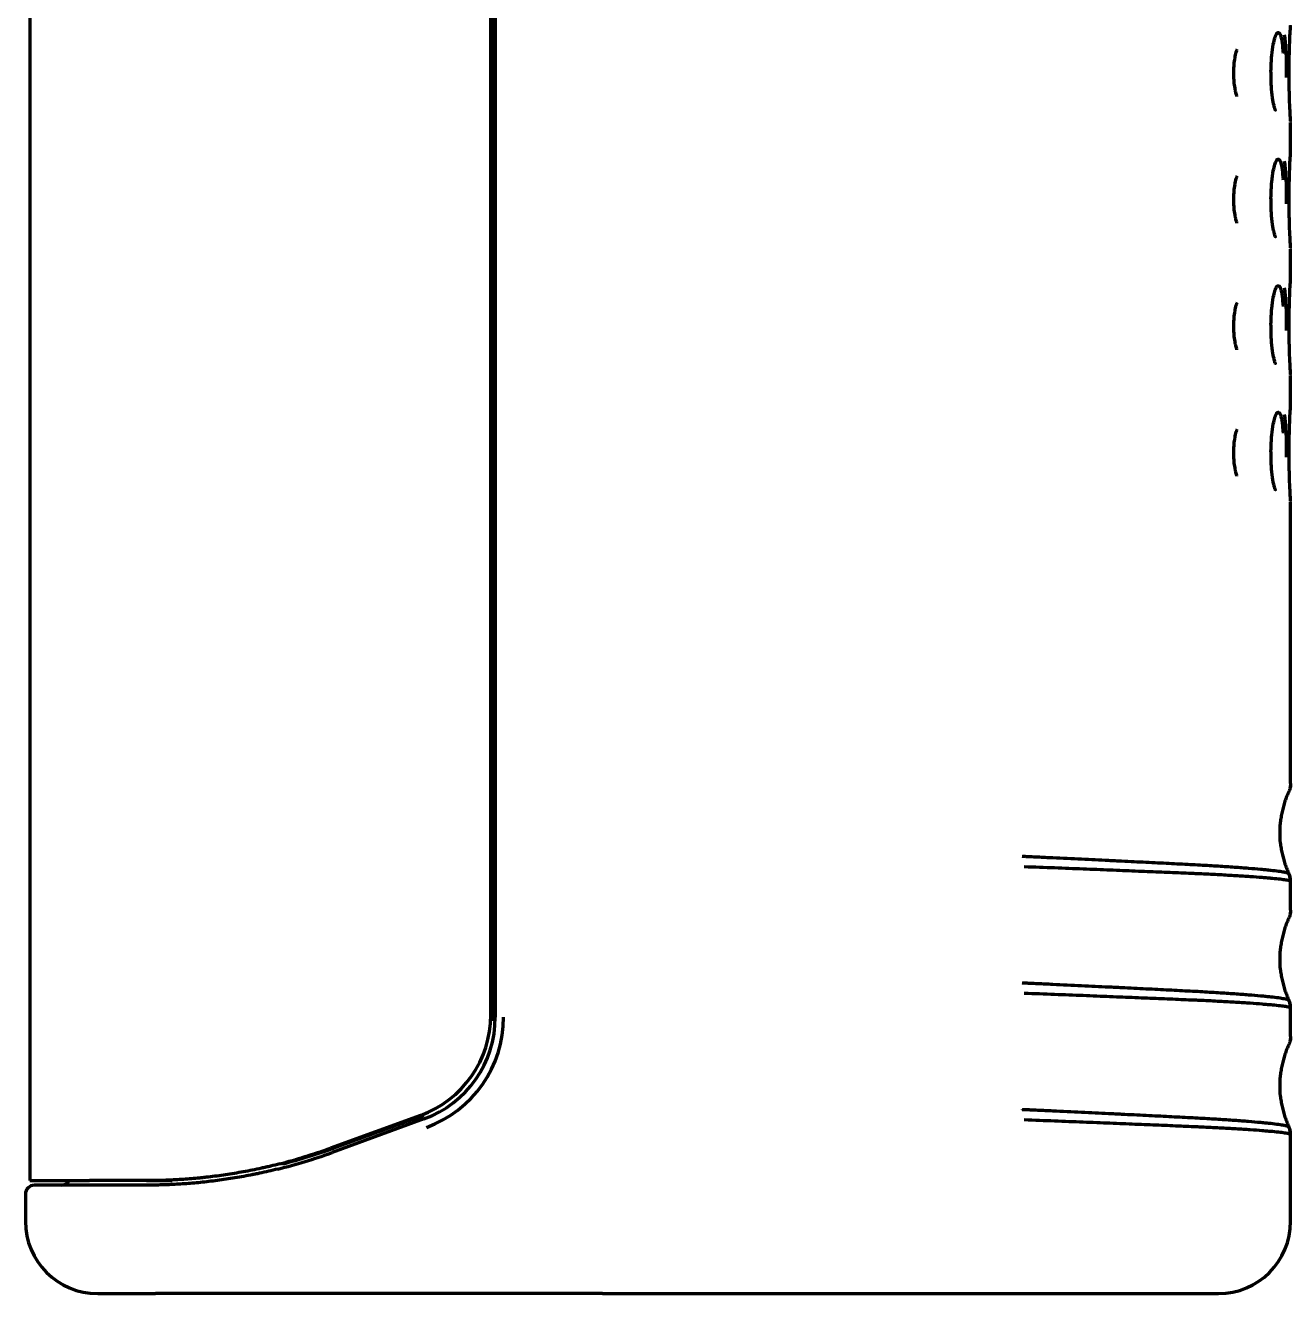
# Model space of a CAD drawing. Header units: inches. Extents: x -3022 to 7311, y 343 to 5680.
# Drawn here: x 788.66 to 823.66, y 2942.55 to 2977.62 of the extents above; entities that cross this region are included whole.
import ezdxf

# ---------------------------------------------------------------- set-up
doc = ezdxf.new("R2010")
doc.units = ezdxf.units.IN

msp = doc.modelspace()

# ---------------------------------------------------------------- linework, layer by layer
at = {"linetype": 'Continuous', "lineweight": 70}
for p, q in [((801.533, 2950.256), (801.533, 3124.81)), ((801.611, 2950.256), (801.611, 3124.81)), ((801.658, 3124.872), (801.658, 2950.194)), ((788.783, 3009.795), (788.783, 2945.67)), ((823.658, 2974.16), (823.658, 2974.931)), ((823.656, 2974.122), (823.658, 2974.16)), ((823.656, 2974.116), (823.657, 2974.128)), ((823.658, 2970.66), (823.658, 2971.431)), ((823.656, 2970.622), (823.658, 2970.66)), ((823.656, 2970.616), (823.657, 2970.628)), ((823.658, 2967.16), (823.658, 2967.931)), ((823.656, 2967.122), (823.658, 2967.16)), ((823.656, 2967.116), (823.657, 2967.128)), ((823.658, 2956.652), (823.658, 2964.431)), ((823.658, 2956.652), (823.648, 2956.552)), ((823.658, 2953.152), (823.658, 2953.939)), ((823.658, 2953.152), (823.648, 2953.052)), ((801.607, 2950.089), (801.611, 2950.256)), ((823.658, 2949.652), (823.658, 2950.439)), ((823.658, 2949.652), (823.648, 2949.552)), ((823.658, 2949.652), (823.658, 2949.651)), ((799.588, 2947.473), (797.101, 2946.568)), ((799.684, 2947.375), (797.143, 2946.45)), ((799.667, 2947.473), (797.179, 2946.568)), ((823.658, 2944.545), (823.658, 2946.939)), ((788.783, 2945.67), (790.436, 2945.67)), ((792.013, 2945.67), (790.436, 2945.67)), ((792.013, 2945.67), (792.718, 2945.67)), ((788.658, 2945.295), (788.658, 2944.545)), ((790.558, 2945.545), (788.908, 2945.545)), ((792.013, 2945.545), (790.558, 2945.545)), ((790.658, 2942.545), (792.261, 2942.545)), ((795.84, 2942.545), (792.261, 2942.545)), ((803.681, 2942.545), (795.84, 2942.545)), ((804.627, 2942.545), (803.681, 2942.545)), ((804.627, 2942.545), (821.658, 2942.545))]:
    msp.add_line(p, q, dxfattribs=at)
for centre, radius, start, end in [((823.158, 2953.939), 0.5, 11.4977, 24.7187), ((823.158, 2953.939), 0.5, 0.0006, 11.4977), ((823.158, 2950.439), 0.5, 11.4977, 24.7187), ((823.158, 2950.439), 0.5, 0.0006, 11.4977), ((798.658, 2950.194), 3, 290, 0), ((798.638, 2950.194), 3.25, 290, 0), ((823.158, 2946.939), 0.5, 11.4978, 24.7187), ((823.158, 2946.939), 0.5, 0.0007, 11.4978), ((789.658, 2945.795), 0.25, 270, 329.9991), ((788.908, 2945.295), 0.25, 90, 180), ((790.658, 2944.545), 2, 180, 270), ((821.658, 2944.545), 2, 270, 0)]:
    msp.add_arc(centre, radius, start, end, dxfattribs=at)
for centre, major_axis, ratio, start_param, end_param in [((798.582, 2950.256), (0, -2.96), 0.996917, 0.348075, 1.570796), ((792.013, 2960.545), (14.348, 4.376), 1, 4.660713, 4.76542), ((792.012, 2960.636), (0, 14.965), 0.996917, 3.390853, 3.489663), ((792.091, 2960.636), (0, 14.965), 0.996917, 3.390853, 3.489666)]:
    msp.add_ellipse(centre, major_axis=major_axis, ratio=ratio, start_param=start_param, end_param=end_param, dxfattribs=at)
for points, knots in [([(823.657, 2974.963), (823.657, 2974.963), (823.656, 2974.967), (823.654, 2975.003), (823.645, 2975.162), (823.629, 2975.492), (823.616, 2975.944), (823.614, 2976.461), (823.624, 2976.952), (823.64, 2977.339), (823.651, 2977.539), (823.655, 2977.605), (823.656, 2977.615), (823.656, 2977.616)], [0, 0, 0, 0, 0.010183, 0.070351, 0.180646, 0.300593, 0.425928, 0.557827, 0.693585, 0.815302, 0.931069, 0.992468, 1, 1, 1, 1]), ([(823.12, 2976.146), (823.116, 2976.214), (823.11, 2976.429), (823.131, 2976.776), (823.173, 2977.088), (823.214, 2977.26), (823.235, 2977.319), (823.239, 2977.326), (823.239, 2977.326)], [0, 0, 0, 0, 0.131178, 0.418189, 0.657493, 0.839491, 0.956498, 1, 1, 1, 1]), ([(823.236, 2977.32), (823.237, 2977.322), (823.238, 2977.324), (823.252, 2977.356), (823.264, 2977.378), (823.284, 2977.401), (823.29, 2977.407), (823.303, 2977.414), (823.309, 2977.416), (823.319, 2977.416), (823.322, 2977.416), (823.328, 2977.414), (823.331, 2977.412), (823.34, 2977.406), (823.351, 2977.395), (823.362, 2977.376), (823.37, 2977.359), (823.372, 2977.352), (823.377, 2977.339), (823.38, 2977.332), (823.391, 2977.295), (823.4, 2977.259), (823.41, 2977.206), (823.412, 2977.195), (823.415, 2977.173), (823.417, 2977.161), (823.422, 2977.125), (823.425, 2977.1), (823.434, 2977.021), (823.44, 2976.964), (823.445, 2976.888), (823.446, 2976.873), (823.447, 2976.852), (823.448, 2976.848), (823.448, 2976.843)], [0, 0, 0, 0, 0.008591, 0.008591, 0.143881, 0.143881, 0.211527, 0.211527, 0.279172, 0.279172, 0.312995, 0.312995, 0.346817, 0.346817, 0.414463, 0.482108, 0.482108, 0.51593, 0.51593, 0.549753, 0.549753, 0.685044, 0.685044, 0.718866, 0.718866, 0.752689, 0.752689, 0.820334, 0.820334, 0.955625, 0.955625, 0.989447, 0.989447, 1, 1, 1, 1]), ([(822.085, 2976.295), (822.085, 2976.327), (822.085, 2976.359), (822.088, 2976.423), (822.089, 2976.455), (822.096, 2976.548), (822.103, 2976.609), (822.116, 2976.698), (822.121, 2976.727), (822.132, 2976.785), (822.144, 2976.84), (822.158, 2976.892), (822.169, 2976.93), (822.173, 2976.942), (822.176, 2976.954)], [0, 0, 0, 0, 0.133672, 0.133672, 0.267344, 0.267344, 0.534688, 0.534688, 0.66836, 0.66836, 0.802032, 0.935704, 0.935704, 1, 1, 1, 1]), ([(823.543, 2976.177), (823.544, 2976.224), (823.549, 2976.46), (823.545, 2976.754), (823.528, 2976.94), (823.525, 2976.964)], [0, 0, 0, 0, 0.175328, 0.891133, 1, 1, 1, 1]), ([(822.173, 2975.648), (822.163, 2975.681), (822.153, 2975.715), (822.141, 2975.765), (822.138, 2975.779), (822.132, 2975.807), (822.129, 2975.821), (822.121, 2975.864), (822.116, 2975.893), (822.103, 2975.982), (822.096, 2976.042), (822.089, 2976.136), (822.088, 2976.168), (822.085, 2976.232), (822.085, 2976.263), (822.085, 2976.295)], [0, 0, 0, 0, 0.182784, 0.182784, 0.250885, 0.250885, 0.318987, 0.318987, 0.455189, 0.455189, 0.727595, 0.727595, 0.863797, 0.863797, 1, 1, 1, 1]), ([(823.237, 2975.268), (823.237, 2975.268), (823.238, 2975.267), (823.222, 2975.308), (823.194, 2975.409), (823.155, 2975.62), (823.125, 2975.882), (823.12, 2976.072), (823.12, 2976.146)], [0, 0, 0, 0, 0.016778, 0.130118, 0.295745, 0.532032, 0.825813, 1, 1, 1, 1]), ([(823.657, 2971.463), (823.657, 2971.463), (823.656, 2971.467), (823.654, 2971.503), (823.645, 2971.662), (823.629, 2971.992), (823.616, 2972.444), (823.614, 2972.961), (823.624, 2973.452), (823.64, 2973.839), (823.651, 2974.039), (823.655, 2974.105), (823.656, 2974.115), (823.656, 2974.116)], [0, 0, 0, 0, 0.010183, 0.070351, 0.180646, 0.300593, 0.425928, 0.557827, 0.693585, 0.815303, 0.93107, 0.992469, 1, 1, 1, 1]), ([(823.12, 2972.646), (823.116, 2972.714), (823.11, 2972.929), (823.131, 2973.276), (823.173, 2973.588), (823.214, 2973.76), (823.235, 2973.819), (823.239, 2973.826), (823.239, 2973.826)], [0, 0, 0, 0, 0.131178, 0.418189, 0.657493, 0.839491, 0.956498, 1, 1, 1, 1]), ([(823.236, 2973.82), (823.237, 2973.822), (823.238, 2973.824), (823.252, 2973.856), (823.264, 2973.878), (823.284, 2973.901), (823.29, 2973.907), (823.303, 2973.914), (823.309, 2973.916), (823.319, 2973.916), (823.322, 2973.916), (823.328, 2973.914), (823.331, 2973.912), (823.34, 2973.906), (823.351, 2973.895), (823.362, 2973.876), (823.37, 2973.859), (823.372, 2973.852), (823.377, 2973.839), (823.38, 2973.832), (823.391, 2973.795), (823.4, 2973.759), (823.41, 2973.706), (823.412, 2973.695), (823.415, 2973.673), (823.417, 2973.661), (823.422, 2973.625), (823.425, 2973.6), (823.434, 2973.521), (823.44, 2973.464), (823.445, 2973.388), (823.446, 2973.373), (823.447, 2973.352), (823.448, 2973.348), (823.448, 2973.343)], [0, 0, 0, 0, 0.008591, 0.008591, 0.143881, 0.143881, 0.211527, 0.211527, 0.279172, 0.279172, 0.312995, 0.312995, 0.346817, 0.346817, 0.414463, 0.482108, 0.482108, 0.51593, 0.51593, 0.549753, 0.549753, 0.685044, 0.685044, 0.718866, 0.718866, 0.752689, 0.752689, 0.820334, 0.820334, 0.955625, 0.955625, 0.989447, 0.989447, 1, 1, 1, 1]), ([(822.085, 2972.795), (822.085, 2972.827), (822.085, 2972.859), (822.088, 2972.923), (822.089, 2972.955), (822.096, 2973.048), (822.103, 2973.109), (822.116, 2973.198), (822.121, 2973.227), (822.132, 2973.285), (822.144, 2973.34), (822.158, 2973.392), (822.169, 2973.43), (822.173, 2973.442), (822.176, 2973.454)], [0, 0, 0, 0, 0.133672, 0.133672, 0.267344, 0.267344, 0.534688, 0.534688, 0.66836, 0.66836, 0.802032, 0.935704, 0.935704, 1, 1, 1, 1]), ([(823.543, 2972.677), (823.544, 2972.724), (823.549, 2972.96), (823.545, 2973.254), (823.528, 2973.44), (823.525, 2973.464)], [0, 0, 0, 0, 0.175328, 0.891133, 1, 1, 1, 1]), ([(822.173, 2972.148), (822.163, 2972.181), (822.153, 2972.215), (822.141, 2972.265), (822.138, 2972.279), (822.132, 2972.307), (822.129, 2972.321), (822.121, 2972.364), (822.116, 2972.393), (822.103, 2972.482), (822.096, 2972.542), (822.089, 2972.636), (822.088, 2972.668), (822.085, 2972.732), (822.085, 2972.763), (822.085, 2972.795)], [0, 0, 0, 0, 0.182784, 0.182784, 0.250885, 0.250885, 0.318987, 0.318987, 0.455189, 0.455189, 0.727595, 0.727595, 0.863797, 0.863797, 1, 1, 1, 1]), ([(823.237, 2971.768), (823.237, 2971.768), (823.238, 2971.767), (823.222, 2971.808), (823.194, 2971.909), (823.155, 2972.12), (823.125, 2972.382), (823.12, 2972.572), (823.12, 2972.646)], [0, 0, 0, 0, 0.016778, 0.130118, 0.295745, 0.532032, 0.825813, 1, 1, 1, 1]), ([(823.657, 2967.963), (823.657, 2967.963), (823.656, 2967.967), (823.654, 2968.003), (823.645, 2968.162), (823.629, 2968.492), (823.616, 2968.944), (823.614, 2969.461), (823.624, 2969.952), (823.64, 2970.339), (823.651, 2970.539), (823.655, 2970.605), (823.656, 2970.615), (823.656, 2970.616)], [0, 0, 0, 0, 0.010183, 0.070351, 0.180646, 0.300593, 0.425928, 0.557826, 0.693584, 0.815302, 0.931069, 0.992467, 1, 1, 1, 1]), ([(823.12, 2969.146), (823.116, 2969.214), (823.11, 2969.429), (823.131, 2969.776), (823.173, 2970.088), (823.214, 2970.26), (823.235, 2970.319), (823.239, 2970.326), (823.239, 2970.326)], [0, 0, 0, 0, 0.131178, 0.418189, 0.657493, 0.839491, 0.956498, 1, 1, 1, 1]), ([(823.236, 2970.32), (823.237, 2970.322), (823.238, 2970.324), (823.252, 2970.356), (823.264, 2970.378), (823.284, 2970.401), (823.29, 2970.407), (823.303, 2970.414), (823.309, 2970.416), (823.319, 2970.416), (823.322, 2970.416), (823.328, 2970.414), (823.331, 2970.412), (823.34, 2970.406), (823.351, 2970.395), (823.362, 2970.376), (823.37, 2970.359), (823.372, 2970.352), (823.377, 2970.339), (823.38, 2970.332), (823.391, 2970.295), (823.4, 2970.259), (823.41, 2970.206), (823.412, 2970.195), (823.415, 2970.173), (823.417, 2970.161), (823.422, 2970.125), (823.425, 2970.1), (823.434, 2970.021), (823.44, 2969.964), (823.445, 2969.888), (823.446, 2969.873), (823.447, 2969.852), (823.448, 2969.848), (823.448, 2969.843)], [0, 0, 0, 0, 0.008591, 0.008591, 0.143881, 0.143881, 0.211527, 0.211527, 0.279172, 0.279172, 0.312995, 0.312995, 0.346817, 0.346817, 0.414463, 0.482108, 0.482108, 0.51593, 0.51593, 0.549753, 0.549753, 0.685044, 0.685044, 0.718866, 0.718866, 0.752689, 0.752689, 0.820334, 0.820334, 0.955625, 0.955625, 0.989447, 0.989447, 1, 1, 1, 1]), ([(822.085, 2969.295), (822.085, 2969.327), (822.085, 2969.359), (822.088, 2969.423), (822.089, 2969.455), (822.096, 2969.548), (822.103, 2969.609), (822.116, 2969.698), (822.121, 2969.727), (822.132, 2969.785), (822.144, 2969.84), (822.158, 2969.892), (822.169, 2969.93), (822.173, 2969.942), (822.176, 2969.954)], [0, 0, 0, 0, 0.133672, 0.133672, 0.267344, 0.267344, 0.534688, 0.534688, 0.66836, 0.66836, 0.802032, 0.935704, 0.935704, 1, 1, 1, 1]), ([(823.543, 2969.177), (823.544, 2969.224), (823.549, 2969.46), (823.545, 2969.754), (823.528, 2969.94), (823.525, 2969.964)], [0, 0, 0, 0, 0.175328, 0.891133, 1, 1, 1, 1]), ([(822.173, 2968.648), (822.163, 2968.681), (822.153, 2968.715), (822.141, 2968.765), (822.138, 2968.779), (822.132, 2968.807), (822.129, 2968.821), (822.121, 2968.864), (822.116, 2968.893), (822.103, 2968.982), (822.096, 2969.042), (822.089, 2969.136), (822.088, 2969.168), (822.085, 2969.232), (822.085, 2969.263), (822.085, 2969.295)], [0, 0, 0, 0, 0.182784, 0.182784, 0.250885, 0.250885, 0.318987, 0.318987, 0.455189, 0.455189, 0.727595, 0.727595, 0.863797, 0.863797, 1, 1, 1, 1]), ([(823.237, 2968.268), (823.237, 2968.268), (823.238, 2968.267), (823.222, 2968.308), (823.194, 2968.409), (823.155, 2968.62), (823.125, 2968.882), (823.12, 2969.072), (823.12, 2969.146)], [0, 0, 0, 0, 0.016778, 0.130118, 0.295745, 0.532032, 0.825813, 1, 1, 1, 1]), ([(823.657, 2964.463), (823.657, 2964.463), (823.656, 2964.467), (823.654, 2964.503), (823.645, 2964.662), (823.629, 2964.992), (823.616, 2965.444), (823.614, 2965.961), (823.624, 2966.452), (823.64, 2966.839), (823.651, 2967.039), (823.655, 2967.105), (823.656, 2967.115), (823.656, 2967.116)], [0, 0, 0, 0, 0.010183, 0.070351, 0.180646, 0.300593, 0.425928, 0.557827, 0.693585, 0.815303, 0.93107, 0.992468, 1, 1, 1, 1]), ([(823.12, 2965.646), (823.116, 2965.714), (823.11, 2965.929), (823.131, 2966.276), (823.173, 2966.588), (823.214, 2966.76), (823.235, 2966.819), (823.239, 2966.826), (823.239, 2966.826)], [0, 0, 0, 0, 0.131178, 0.418189, 0.657493, 0.839491, 0.956498, 1, 1, 1, 1]), ([(823.236, 2966.82), (823.237, 2966.822), (823.238, 2966.824), (823.252, 2966.856), (823.264, 2966.878), (823.284, 2966.901), (823.29, 2966.907), (823.303, 2966.914), (823.309, 2966.916), (823.319, 2966.916), (823.322, 2966.916), (823.328, 2966.914), (823.331, 2966.912), (823.34, 2966.906), (823.351, 2966.895), (823.362, 2966.876), (823.37, 2966.859), (823.372, 2966.852), (823.377, 2966.839), (823.38, 2966.832), (823.391, 2966.795), (823.4, 2966.759), (823.41, 2966.706), (823.412, 2966.695), (823.415, 2966.673), (823.417, 2966.661), (823.422, 2966.625), (823.425, 2966.6), (823.434, 2966.521), (823.44, 2966.464), (823.445, 2966.388), (823.446, 2966.373), (823.447, 2966.352), (823.448, 2966.348), (823.448, 2966.343)], [0, 0, 0, 0, 0.008591, 0.008591, 0.143881, 0.143881, 0.211527, 0.211527, 0.279172, 0.279172, 0.312995, 0.312995, 0.346817, 0.346817, 0.414463, 0.482108, 0.482108, 0.51593, 0.51593, 0.549753, 0.549753, 0.685044, 0.685044, 0.718866, 0.718866, 0.752689, 0.752689, 0.820334, 0.820334, 0.955625, 0.955625, 0.989447, 0.989447, 1, 1, 1, 1]), ([(822.085, 2965.795), (822.085, 2965.827), (822.085, 2965.859), (822.088, 2965.923), (822.089, 2965.955), (822.096, 2966.048), (822.103, 2966.109), (822.116, 2966.198), (822.121, 2966.227), (822.132, 2966.285), (822.144, 2966.34), (822.158, 2966.392), (822.169, 2966.43), (822.173, 2966.442), (822.176, 2966.454)], [0, 0, 0, 0, 0.133672, 0.133672, 0.267344, 0.267344, 0.534688, 0.534688, 0.66836, 0.66836, 0.802032, 0.935704, 0.935704, 1, 1, 1, 1]), ([(823.543, 2965.677), (823.544, 2965.724), (823.549, 2965.96), (823.545, 2966.254), (823.528, 2966.44), (823.525, 2966.464)], [0, 0, 0, 0, 0.175328, 0.891133, 1, 1, 1, 1]), ([(822.173, 2965.148), (822.163, 2965.181), (822.153, 2965.215), (822.141, 2965.265), (822.138, 2965.279), (822.132, 2965.307), (822.129, 2965.321), (822.121, 2965.364), (822.116, 2965.393), (822.103, 2965.482), (822.096, 2965.542), (822.089, 2965.636), (822.088, 2965.668), (822.085, 2965.732), (822.085, 2965.763), (822.085, 2965.795)], [0, 0, 0, 0, 0.182784, 0.182784, 0.250885, 0.250885, 0.318987, 0.318987, 0.455189, 0.455189, 0.727595, 0.727595, 0.863797, 0.863797, 1, 1, 1, 1]), ([(823.237, 2964.768), (823.237, 2964.768), (823.238, 2964.767), (823.222, 2964.808), (823.194, 2964.909), (823.155, 2965.12), (823.125, 2965.382), (823.12, 2965.572), (823.12, 2965.646)], [0, 0, 0, 0, 0.016778, 0.130118, 0.295745, 0.532032, 0.825813, 1, 1, 1, 1]), ([(823.658, 2956.651), (823.658, 2956.615), (823.654, 2956.579), (823.638, 2956.509), (823.627, 2956.475), (823.612, 2956.443)], [0, 0, 0, 0, 0.5, 0.5, 1, 1, 1, 1]), ([(823.612, 2956.442), (823.591, 2956.396), (823.571, 2956.35), (823.533, 2956.255), (823.516, 2956.208), (823.469, 2956.064), (823.443, 2955.967), (823.41, 2955.821), (823.401, 2955.772), (823.384, 2955.673), (823.369, 2955.574), (823.358, 2955.453), (823.356, 2955.372), (823.356, 2955.338), (823.357, 2955.316), (823.357, 2955.305), (823.358, 2955.294)], [0, 0, 0, 0, 0.125, 0.125, 0.25, 0.25, 0.5, 0.5, 0.625, 0.625, 0.75, 0.875, 0.9375, 0.96875, 0.96875, 1, 1, 1, 1]), ([(823.358, 2955.294), (823.352, 2955.207), (823.361, 2955.063), (823.384, 2954.915), (823.401, 2954.817), (823.411, 2954.768), (823.443, 2954.622), (823.469, 2954.525), (823.516, 2954.382), (823.534, 2954.335), (823.571, 2954.241), (823.591, 2954.194), (823.612, 2954.148)], [0, 0, 0, 0, 0.25, 0.375, 0.375, 0.5, 0.5, 0.75, 0.75, 0.875, 0.875, 1, 1, 1, 1]), ([(823.612, 2954.148), (823.61, 2954.156), (823.586, 2954.172), (823.489, 2954.196), (823.333, 2954.22), (823.188, 2954.238), (823.065, 2954.251), (823, 2954.258), (822.929, 2954.265), (822.88, 2954.269), (822.855, 2954.272), (822.727, 2954.284), (822.504, 2954.303), (822.113, 2954.333), (821.816, 2954.352), (821.499, 2954.372), (821.332, 2954.382), (821.067, 2954.397), (820.976, 2954.401), (820.789, 2954.411), (820.694, 2954.416), (820.402, 2954.432), (819.996, 2954.452), (819.558, 2954.474), (819.216, 2954.491), (819.043, 2954.499), (818.864, 2954.508), (818.744, 2954.514), (818.684, 2954.517), (818.379, 2954.532), (817.877, 2954.556), (817.347, 2954.581), (816.939, 2954.6), (816.801, 2954.607), (816.591, 2954.616), (816.521, 2954.62), (816.415, 2954.624), (816.362, 2954.627), (816.299, 2954.63), (816.268, 2954.631), (816.252, 2954.632), (816.245, 2954.632), (816.241, 2954.632), (816.239, 2954.632), (816.238, 2954.633), (816.237, 2954.633), (816.237, 2954.633)], [0, 0, 0, 0, 0.0625, 0.125, 0.1875, 0.25, 0.25, 0.28125, 0.296875, 0.296875, 0.3125, 0.3125, 0.375, 0.4375, 0.5, 0.5, 0.5625, 0.5625, 0.59375, 0.59375, 0.625, 0.625, 0.6875, 0.75, 0.75, 0.78125, 0.796875, 0.796875, 0.8125, 0.8125, 0.875, 0.9375, 0.9375, 0.96875, 0.96875, 0.984375, 0.984375, 0.992188, 0.996094, 0.998047, 0.999023, 0.999512, 0.999756, 0.999878, 0.999878, 1, 1, 1, 1]), ([(823.658, 2953.94), (823.656, 2953.947), (823.632, 2953.961), (823.536, 2953.981), (823.379, 2954.002), (823.234, 2954.017), (823.11, 2954.028), (823.045, 2954.034), (822.973, 2954.04), (822.924, 2954.044), (822.899, 2954.046), (822.771, 2954.057), (822.546, 2954.074), (822.283, 2954.091), (822.002, 2954.108), (821.852, 2954.117), (821.534, 2954.133), (821.365, 2954.142), (821.143, 2954.152), (821.098, 2954.154), (821.006, 2954.158), (820.96, 2954.16), (820.819, 2954.166), (820.723, 2954.17), (820.43, 2954.183), (820.024, 2954.2), (819.368, 2954.226), (818.668, 2954.255), (817.922, 2954.285), (817.395, 2954.305), (816.852, 2954.326), (816.573, 2954.336), (816.286, 2954.347)], [0, 0, 0, 0, 0.0625, 0.125, 0.1875, 0.25, 0.25, 0.28125, 0.296875, 0.296875, 0.3125, 0.3125, 0.375, 0.4375, 0.4375, 0.5, 0.5, 0.5625, 0.5625, 0.578125, 0.578125, 0.59375, 0.59375, 0.625, 0.625, 0.6875, 0.75, 0.8125, 0.875, 0.9375, 0.9375, 1, 1, 1, 1]), ([(823.658, 2953.94), (823.658, 2953.976), (823.654, 2954.012), (823.638, 2954.082), (823.627, 2954.116), (823.612, 2954.149)], [0, 0, 0, 0, 0.5, 0.5, 1, 1, 1, 1]), ([(823.658, 2953.94), (823.658, 2953.976), (823.654, 2954.011), (823.638, 2954.081), (823.627, 2954.116), (823.612, 2954.148)], [0, 0, 0, 0, 0.5, 0.5, 1, 1, 1, 1]), ([(823.658, 2953.151), (823.658, 2953.115), (823.654, 2953.079), (823.638, 2953.009), (823.627, 2952.975), (823.612, 2952.943)], [0, 0, 0, 0, 0.5, 0.5, 1, 1, 1, 1]), ([(823.612, 2952.942), (823.591, 2952.896), (823.571, 2952.85), (823.533, 2952.755), (823.516, 2952.708), (823.469, 2952.564), (823.443, 2952.467), (823.41, 2952.321), (823.401, 2952.272), (823.384, 2952.173), (823.369, 2952.074), (823.358, 2951.953), (823.356, 2951.872), (823.356, 2951.838), (823.357, 2951.816), (823.357, 2951.805), (823.358, 2951.794)], [0, 0, 0, 0, 0.125, 0.125, 0.25, 0.25, 0.5, 0.5, 0.625, 0.625, 0.75, 0.875, 0.9375, 0.96875, 0.96875, 1, 1, 1, 1]), ([(823.358, 2951.794), (823.352, 2951.707), (823.361, 2951.563), (823.384, 2951.415), (823.401, 2951.317), (823.411, 2951.268), (823.443, 2951.122), (823.469, 2951.025), (823.516, 2950.882), (823.534, 2950.835), (823.571, 2950.741), (823.591, 2950.694), (823.612, 2950.648)], [0, 0, 0, 0, 0.25, 0.375, 0.375, 0.5, 0.5, 0.75, 0.75, 0.875, 0.875, 1, 1, 1, 1]), ([(823.612, 2950.648), (823.61, 2950.656), (823.586, 2950.672), (823.489, 2950.696), (823.333, 2950.72), (823.188, 2950.738), (823.065, 2950.751), (823, 2950.758), (822.929, 2950.765), (822.88, 2950.769), (822.855, 2950.772), (822.727, 2950.784), (822.504, 2950.803), (822.113, 2950.833), (821.816, 2950.852), (821.499, 2950.872), (821.332, 2950.882), (821.067, 2950.897), (820.976, 2950.901), (820.789, 2950.911), (820.694, 2950.916), (820.402, 2950.932), (819.996, 2950.952), (819.558, 2950.974), (819.216, 2950.991), (819.043, 2950.999), (818.864, 2951.008), (818.744, 2951.014), (818.684, 2951.017), (818.379, 2951.032), (817.877, 2951.056), (817.347, 2951.081), (816.939, 2951.1), (816.801, 2951.107), (816.591, 2951.116), (816.521, 2951.12), (816.415, 2951.124), (816.362, 2951.127), (816.299, 2951.13), (816.268, 2951.131), (816.252, 2951.132), (816.245, 2951.132), (816.241, 2951.132), (816.239, 2951.132), (816.238, 2951.133), (816.237, 2951.133), (816.237, 2951.133)], [0, 0, 0, 0, 0.0625, 0.125, 0.1875, 0.25, 0.25, 0.28125, 0.296875, 0.296875, 0.3125, 0.3125, 0.375, 0.4375, 0.5, 0.5, 0.5625, 0.5625, 0.59375, 0.59375, 0.625, 0.625, 0.6875, 0.75, 0.75, 0.78125, 0.796875, 0.796875, 0.8125, 0.8125, 0.875, 0.9375, 0.9375, 0.96875, 0.96875, 0.984375, 0.984375, 0.992187, 0.996094, 0.998047, 0.999023, 0.999512, 0.999756, 0.999878, 0.999878, 1, 1, 1, 1]), ([(823.658, 2950.44), (823.656, 2950.447), (823.632, 2950.461), (823.536, 2950.481), (823.379, 2950.502), (823.234, 2950.517), (823.11, 2950.528), (823.045, 2950.534), (822.973, 2950.54), (822.924, 2950.544), (822.899, 2950.546), (822.771, 2950.557), (822.546, 2950.574), (822.283, 2950.591), (822.002, 2950.608), (821.852, 2950.617), (821.534, 2950.633), (821.365, 2950.642), (821.143, 2950.652), (821.098, 2950.654), (821.006, 2950.658), (820.96, 2950.66), (820.819, 2950.666), (820.723, 2950.67), (820.43, 2950.683), (820.024, 2950.7), (819.368, 2950.726), (818.668, 2950.755), (817.922, 2950.785), (817.395, 2950.805), (816.852, 2950.826), (816.573, 2950.836), (816.286, 2950.847)], [0, 0, 0, 0, 0.0625, 0.125, 0.1875, 0.25, 0.25, 0.28125, 0.296875, 0.296875, 0.3125, 0.3125, 0.375, 0.4375, 0.4375, 0.5, 0.5, 0.5625, 0.5625, 0.578125, 0.578125, 0.59375, 0.59375, 0.625, 0.625, 0.6875, 0.75, 0.8125, 0.875, 0.9375, 0.9375, 1, 1, 1, 1]), ([(823.658, 2950.44), (823.658, 2950.476), (823.654, 2950.512), (823.638, 2950.582), (823.627, 2950.616), (823.612, 2950.649)], [0, 0, 0, 0, 0.5, 0.5, 1, 1, 1, 1]), ([(823.658, 2950.44), (823.658, 2950.476), (823.654, 2950.511), (823.638, 2950.581), (823.627, 2950.616), (823.612, 2950.648)], [0, 0, 0, 0, 0.5, 0.5, 1, 1, 1, 1]), ([(823.658, 2949.651), (823.658, 2949.615), (823.654, 2949.579), (823.638, 2949.509), (823.627, 2949.475), (823.612, 2949.443)], [0, 0, 0, 0, 0.5, 0.5, 1, 1, 1, 1]), ([(823.658, 2949.651), (823.658, 2949.615), (823.654, 2949.579), (823.638, 2949.509), (823.627, 2949.475), (823.612, 2949.442)], [0, 0, 0, 0, 0.5, 0.5, 1, 1, 1, 1]), ([(823.612, 2949.442), (823.591, 2949.396), (823.571, 2949.35), (823.533, 2949.255), (823.516, 2949.208), (823.469, 2949.064), (823.443, 2948.967), (823.41, 2948.821), (823.401, 2948.772), (823.384, 2948.673), (823.369, 2948.574), (823.358, 2948.453), (823.356, 2948.372), (823.356, 2948.338), (823.357, 2948.316), (823.357, 2948.305), (823.358, 2948.294)], [0, 0, 0, 0, 0.125, 0.125, 0.25, 0.25, 0.5, 0.5, 0.625, 0.625, 0.75, 0.875, 0.9375, 0.96875, 0.96875, 1, 1, 1, 1]), ([(823.358, 2948.294), (823.352, 2948.207), (823.361, 2948.063), (823.384, 2947.915), (823.401, 2947.817), (823.411, 2947.768), (823.443, 2947.622), (823.469, 2947.525), (823.516, 2947.382), (823.534, 2947.335), (823.571, 2947.241), (823.591, 2947.194), (823.612, 2947.148)], [0, 0, 0, 0, 0.25, 0.375, 0.375, 0.5, 0.5, 0.75, 0.75, 0.875, 0.875, 1, 1, 1, 1]), ([(823.612, 2947.148), (823.61, 2947.156), (823.586, 2947.172), (823.489, 2947.196), (823.333, 2947.22), (823.188, 2947.238), (823.065, 2947.251), (823, 2947.258), (822.929, 2947.265), (822.88, 2947.269), (822.855, 2947.272), (822.727, 2947.284), (822.504, 2947.303), (822.113, 2947.333), (821.816, 2947.352), (821.499, 2947.372), (821.332, 2947.382), (821.067, 2947.397), (820.976, 2947.401), (820.789, 2947.411), (820.694, 2947.416), (820.402, 2947.432), (819.996, 2947.452), (819.558, 2947.474), (819.216, 2947.491), (819.043, 2947.499), (818.864, 2947.508), (818.744, 2947.514), (818.684, 2947.517), (818.379, 2947.532), (817.877, 2947.556), (817.347, 2947.581), (816.939, 2947.6), (816.801, 2947.607), (816.591, 2947.616), (816.521, 2947.62), (816.415, 2947.624), (816.362, 2947.627), (816.299, 2947.63), (816.268, 2947.631), (816.252, 2947.632), (816.245, 2947.632), (816.241, 2947.632), (816.239, 2947.632), (816.238, 2947.633), (816.237, 2947.633), (816.237, 2947.633)], [0, 0, 0, 0, 0.0625, 0.125, 0.1875, 0.25, 0.25, 0.28125, 0.296875, 0.296875, 0.3125, 0.3125, 0.375, 0.4375, 0.5, 0.5, 0.5625, 0.5625, 0.59375, 0.59375, 0.625, 0.625, 0.6875, 0.75, 0.75, 0.78125, 0.796875, 0.796875, 0.8125, 0.8125, 0.875, 0.9375, 0.9375, 0.96875, 0.96875, 0.984375, 0.984375, 0.992188, 0.996094, 0.998047, 0.999023, 0.999512, 0.999756, 0.999878, 0.999878, 1, 1, 1, 1]), ([(823.658, 2946.94), (823.656, 2946.947), (823.632, 2946.961), (823.536, 2946.981), (823.379, 2947.002), (823.234, 2947.017), (823.11, 2947.028), (823.045, 2947.034), (822.973, 2947.04), (822.924, 2947.044), (822.899, 2947.046), (822.771, 2947.057), (822.546, 2947.074), (822.283, 2947.091), (822.002, 2947.108), (821.852, 2947.117), (821.534, 2947.133), (821.365, 2947.142), (821.143, 2947.152), (821.098, 2947.154), (821.006, 2947.158), (820.96, 2947.16), (820.819, 2947.166), (820.723, 2947.17), (820.43, 2947.183), (820.024, 2947.2), (819.368, 2947.226), (818.668, 2947.255), (817.922, 2947.285), (817.395, 2947.305), (816.852, 2947.326), (816.573, 2947.336), (816.286, 2947.347)], [0, 0, 0, 0, 0.0625, 0.125, 0.1875, 0.25, 0.25, 0.28125, 0.296875, 0.296875, 0.3125, 0.3125, 0.375, 0.4375, 0.4375, 0.5, 0.5, 0.5625, 0.5625, 0.578125, 0.578125, 0.59375, 0.59375, 0.625, 0.625, 0.6875, 0.75, 0.8125, 0.875, 0.9375, 0.9375, 1, 1, 1, 1]), ([(823.658, 2946.94), (823.658, 2946.976), (823.654, 2947.012), (823.638, 2947.082), (823.627, 2947.116), (823.612, 2947.149)], [0, 0, 0, 0, 0.5, 0.5, 1, 1, 1, 1]), ([(823.658, 2946.94), (823.658, 2946.976), (823.654, 2947.011), (823.638, 2947.081), (823.627, 2947.116), (823.612, 2947.148)], [0, 0, 0, 0, 0.5, 0.5, 1, 1, 1, 1]), ([(795.693, 2946.133), (795.608, 2946.111), (795.524, 2946.09), (795.397, 2946.06), (795.355, 2946.051), (795.27, 2946.031), (795.228, 2946.022), (795.018, 2945.976), (794.851, 2945.943), (794.521, 2945.883), (794.358, 2945.856), (794.035, 2945.808), (793.875, 2945.787), (793.677, 2945.764), (793.638, 2945.759), (793.559, 2945.751), (793.52, 2945.747), (793.404, 2945.735), (793.327, 2945.728), (793.101, 2945.71), (792.955, 2945.7), (792.671, 2945.684), (792.533, 2945.679), (792.266, 2945.672), (792.137, 2945.67), (792.013, 2945.67)], [0, 0, 0, 0, 0.0625, 0.0625, 0.09375, 0.09375, 0.125, 0.125, 0.25, 0.25, 0.375, 0.375, 0.5, 0.5, 0.53125, 0.53125, 0.5625, 0.5625, 0.625, 0.625, 0.75, 0.75, 0.875, 0.875, 1, 1, 1, 1]), ([(795.642, 2945.991), (795.473, 2945.949), (795.306, 2945.91), (795.096, 2945.866), (795.054, 2945.857), (794.971, 2945.84), (794.929, 2945.831), (794.804, 2945.807), (794.721, 2945.792), (794.474, 2945.748), (794.311, 2945.722), (794.069, 2945.687), (793.989, 2945.676), (793.83, 2945.656), (793.751, 2945.646), (793.519, 2945.62), (793.368, 2945.606), (793.074, 2945.582), (792.931, 2945.573), (792.654, 2945.558), (792.519, 2945.553), (792.356, 2945.549), (792.323, 2945.549), (792.259, 2945.547), (792.164, 2945.546), (792.073, 2945.545), (792.013, 2945.545)], [0, 0, 0, 0, 0.125, 0.125, 0.15625, 0.15625, 0.1875, 0.1875, 0.25, 0.25, 0.375, 0.375, 0.4375, 0.4375, 0.5, 0.5, 0.625, 0.625, 0.75, 0.75, 0.875, 0.875, 0.90625, 0.90625, 0.9375, 1, 1, 1, 1])]:
    msp.add_open_spline(points, degree=3, knots=knots, dxfattribs=at)
for points, degree in [([(823.525, 2976.964), (823.523, 2977.105), (823.507, 2977.238), (823.492, 2977.357)], 3), ([(823.616, 2976.477), (823.617, 2976.549), (823.618, 2976.618), (823.619, 2976.685)], 3), ([(823.656, 2974.969), (823.656, 2974.968), (823.656, 2974.967)], 2), ([(823.525, 2973.464), (823.523, 2973.605), (823.507, 2973.738), (823.492, 2973.857)], 3), ([(823.616, 2972.977), (823.617, 2973.049), (823.618, 2973.118), (823.619, 2973.185)], 3), ([(823.656, 2971.469), (823.656, 2971.468), (823.656, 2971.467)], 2), ([(823.525, 2969.964), (823.523, 2970.105), (823.507, 2970.238), (823.492, 2970.357)], 3), ([(823.616, 2969.477), (823.617, 2969.549), (823.618, 2969.618), (823.619, 2969.685)], 3), ([(823.656, 2967.969), (823.656, 2967.968), (823.656, 2967.967)], 2), ([(823.525, 2966.464), (823.523, 2966.605), (823.507, 2966.738), (823.492, 2966.857)], 3), ([(823.616, 2965.977), (823.617, 2966.049), (823.618, 2966.118), (823.619, 2966.185)], 3), ([(823.656, 2964.469), (823.656, 2964.468), (823.656, 2964.467)], 2)]:
    msp.add_open_spline(points, degree=degree, dxfattribs=at)

doc.saveas('drawing.dxf')
